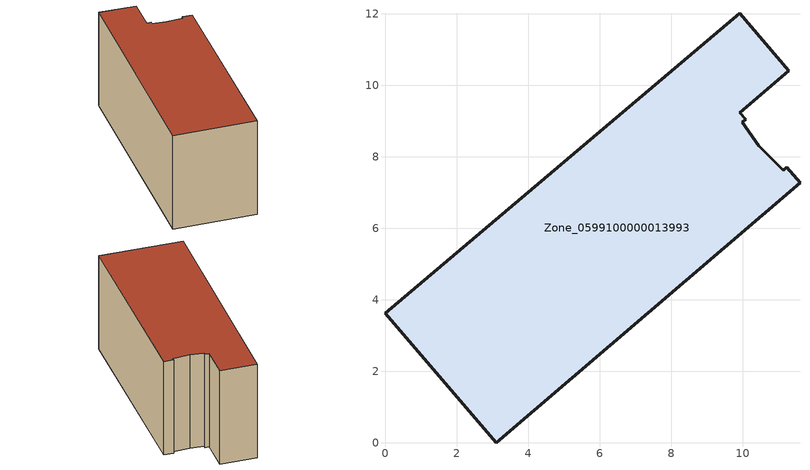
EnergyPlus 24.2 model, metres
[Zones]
Zone_0599100000013993
 floor ground (C_G): 11.23,7.71 11.6,7.28 3.1,0 0,3.62 9.92,12.02 11.29,10.41 9.92,9.23 10.08,9.05 9.98,8.96 10.45,8.32 11.14,7.62 z0
 wall outside (C_F): 3.1,0 11.6,7.28 11.23,7.71 11.14,7.62 10.45,8.32 9.98,8.96 10.08,9.05 9.92,9.23 11.29,10.41 9.92,12.02 0,3.62 3.1,0 z0:5.93
 roof outside (C_R): 11.6,7.28 11.23,7.71 11.14,7.62 10.45,8.32 9.98,8.96 10.08,9.05 9.92,9.23 11.29,10.41 9.92,12.02 0,3.62 3.1,0 z5.93
[BUILDING]
Pand.0599100000013993: North Axis=0; Terrain=City; Loads Convergence Tolerance Value=0.04; Temperature Convergence Tolerance Value=0.4; Solar Distribution=FullExterior; Maximum Number of Warmup Days=25; Minimum Number of Warmup Days=1
[Site:Location]
Rotterdam.The.Hague.AP_ZH_NLD Design_Conditions: Latitude=51.96; Longitude=4.45; Time Zone=1; Elevation=-4.5
[SITE:GROUNDTEMPERATURE:BUILDINGSURFACE]
18, 18, 18, 18, 18, 18, 18, 18, 18, 18, 18, 18
[MATERIAL] Thermal Absorptance=0.9; Solar Absorptance=0.7; Visible Absorptance=0.7
Name | Roughness | Thickness | Conductivity | Density | Specific Heat
G.TI.1946 | MediumSmooth | 0.15 | 1 | 540 | 1210
F.TI.1946 | Rough | 0.3 | 0.857143 | 1920 | 840
R.TI.1946 | MediumRough | 0.2 | 0.1 | 1500 | 1000
[CONSTRUCTION]
C_G: G.TI.1946
C_F: F.TI.1946
C_R: R.TI.1946
[ZONE]
Zone_0599100000013993: Type=1; Multiplier=1; Ceiling Height=Autocalculate; Volume=Autocalculate; Floor Area=autocalculate; Part of Total Floor Area=Yes
[ZONEINFILTRATION:DESIGNFLOWRATE]
Infil_Zone_0599100000013993: Zone or ZoneList or Space or SpaceList=Zone_0599100000013993; Schedule=AlwaysOn; Design Flow Rate Calculation Method=Flow/Area; Flow Rate per Floor Area=0.003; Constant Term Coefficient=1; Temperature Term Coefficient=0; Velocity Term Coefficient=0; Velocity Squared Term Coefficient=0
[HVACTEMPLATE:ZONE:IDEALLOADSAIRSYSTEM]
Zone_0599100000013993: Maximum Heating Supply Air Temperature=50; Minimum Cooling Supply Air Temperature=13; Maximum Heating Supply Air Humidity Ratio=0.0156; Minimum Cooling Supply Air Humidity Ratio=0.0077; Heating Limit=NoLimit; Cooling Limit=NoLimit; Dehumidification Control Type=ConstantSensibleHeatRatio; Cooling Sensible Heat Ratio=0.7; Dehumidification Setpoint=60; Humidification Control Type=None; Humidification Setpoint=30; Outdoor Air Method=None; Outdoor Air Flow Rate per Person=0.00944; Outdoor Air Flow Rate per Zone Floor Area=0; Outdoor Air Flow Rate per Zone=0; Demand Controlled Ventilation Type=None; Outdoor Air Economizer Type=NoEconomizer; Heat Recovery Type=None; Sensible Heat Recovery Effectiveness=0.7; Latent Heat Recovery Effectiveness=0.65
[ZONECONTROL:THERMOSTAT]
ThermostatControl_Zone_0599100000013993: Zone or ZoneList=Zone_0599100000013993; Control Type Schedule=DualSetpointControlType; Control 1=Thermostat_Zone_0599100000013993; Temperature Difference Between Cutout And Setpoint=0
[THERMOSTATSETPOINT:DUALSETPOINT]
Thermostat_Zone_0599100000013993: Heating Setpoint Temperature Schedule=HeatingSetpoint_Zone_0599100000013993; Cooling Setpoint Temperature Schedule=CoolingSetpoint_Zone_0599100000013993
[SCHEDULE:COMPACT]
HeatingSetpoint_Zone_0599100000013993: Through: 12/31, For: AllDays, Until: 24:00, 21
CoolingSetpoint_Zone_0599100000013993: Through: 12/31, For: AllDays, Until: 24:00, 24
DualSetpointControlType: Through: 12/31, For: AllDays, Until: 24:00, 4
AlwaysOn: Through: 12/31, For: AllDays, Until: 24:00, 1
